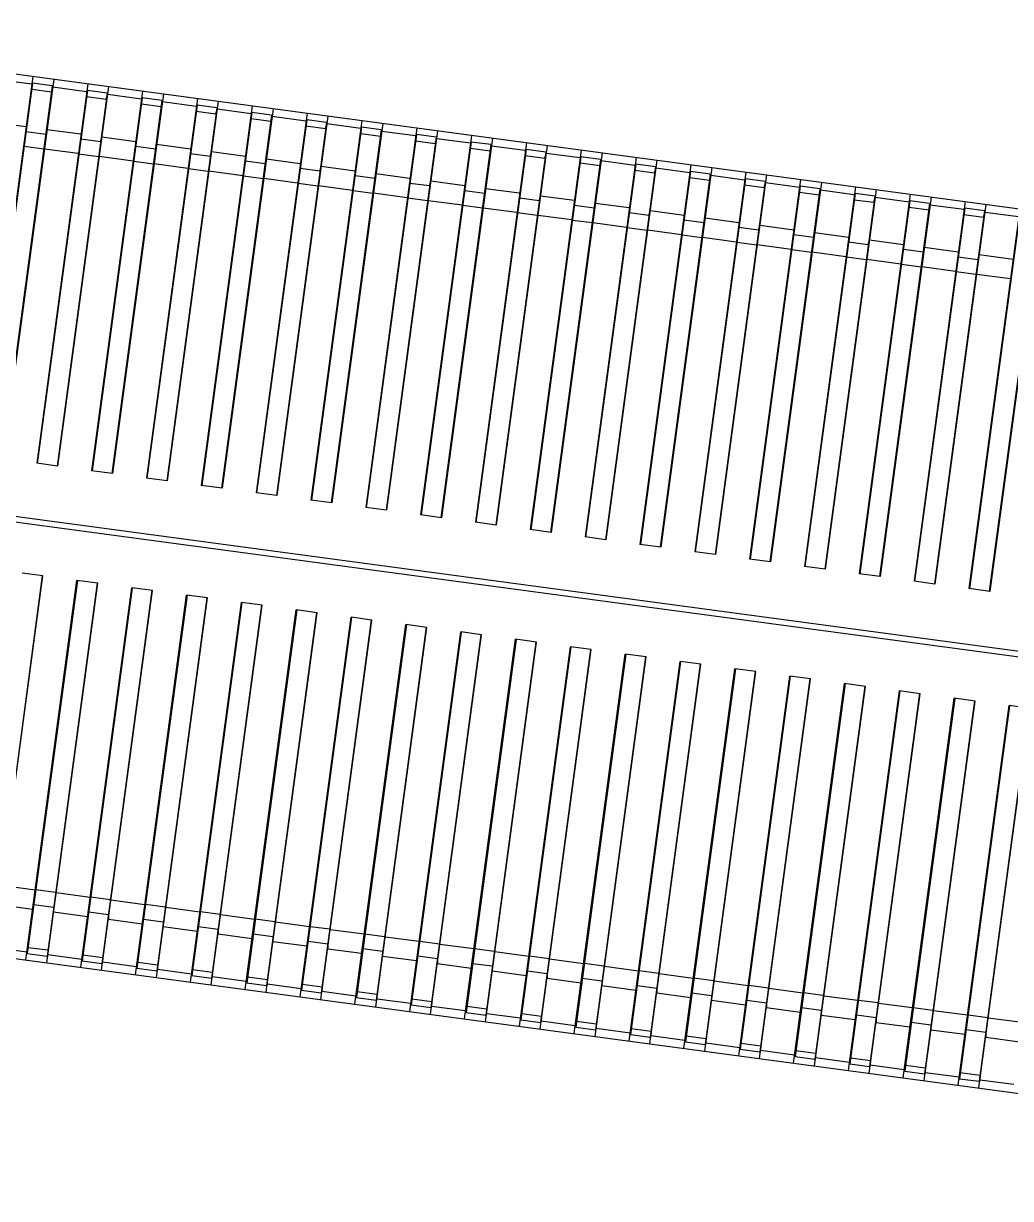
# Model space of a CAD drawing. Header units: millimetres. Extents: x 10368 to 13229, y -13270 to -11269.
# Drawn here: x 11515.5 to 11604.7, y -12856.8 to -12750.6 of the extents above; entities that cross this region are included whole.
import ezdxf

# ---------------------------------------------------------------- set-up
doc = ezdxf.new("R2010")
doc.units = ezdxf.units.MM

# ---------------------------------------------------------------- blocks, each defined once
blk = doc.blocks.new('u58')
at = {"color": 7, "linetype": 'Continuous'}
for p, q in [((-365.945, 555.65), (-600.742, 587.189)), ((-526.409, 577.204), (-531.015, 542.912)), ((-530.963, 542.905), (-526.437, 576.602)), ((-529.573, 576.901), (-526.505, 576.489)), ((-524.521, 576.95), (-529.127, 542.658)), ((-526.511, 576.052), (-526.505, 576.489)), ((-524.653, 576.363), (-526.437, 576.602)), ((-521.454, 576.538), (-526.06, 542.246)), ((-529.179, 542.665), (-524.653, 576.363)), ((-524.727, 575.812), (-526.511, 576.052)), ((-526.008, 542.239), (-521.482, 575.937)), ((-524.617, 576.235), (-524.727, 575.812)), ((-524.617, 576.235), (-521.55, 575.823)), ((-524.224, 542), (-519.698, 575.697)), ((-519.566, 576.285), (-524.172, 541.993)), ((-521.555, 575.386), (-521.55, 575.823)), ((-519.698, 575.697), (-521.482, 575.937)), ((-516.498, 575.873), (-521.104, 541.581)), ((-519.662, 575.569), (-519.771, 575.147)), ((-519.662, 575.569), (-516.594, 575.157)), ((-514.61, 575.619), (-519.216, 541.327)), ((-519.771, 575.147), (-521.555, 575.386)), ((-521.052, 541.574), (-516.526, 575.271)), ((-519.268, 541.334), (-514.742, 575.032)), ((-516.6, 574.721), (-516.594, 575.157)), ((-514.816, 574.481), (-516.6, 574.721)), ((-514.742, 575.032), (-516.526, 575.271)), ((-511.543, 575.207), (-516.149, 540.915)), ((-516.097, 540.908), (-511.571, 574.605)), ((-514.706, 574.904), (-514.816, 574.481)), ((-514.706, 574.904), (-511.639, 574.492)), ((-514.313, 540.668), (-509.787, 574.366)), ((-509.655, 574.954), (-514.261, 540.662)), ((-511.644, 574.055), (-511.639, 574.492)), ((-509.787, 574.366), (-511.571, 574.605)), ((-506.587, 574.541), (-511.193, 540.249)), ((-509.86, 573.816), (-511.644, 574.055)), ((-511.141, 540.242), (-506.615, 573.94)), ((-509.751, 574.238), (-509.86, 573.816)), ((-509.751, 574.238), (-506.683, 573.826)), ((-509.357, 540.003), (-504.831, 573.7)), ((-504.699, 574.288), (-509.305, 539.996)), ((-506.689, 573.39), (-506.683, 573.826)), ((-504.905, 573.15), (-506.689, 573.39)), ((-504.831, 573.7), (-506.615, 573.94)), ((-501.632, 573.876), (-506.238, 539.584)), ((-506.186, 539.577), (-501.66, 573.274)), ((-504.795, 573.572), (-504.905, 573.15)), ((-504.795, 573.572), (-501.728, 573.16)), ((-499.744, 573.622), (-504.35, 539.33)), ((-499.876, 573.035), (-501.66, 573.274)), ((-530.09, 573.051), (-527.022, 572.639)), ((-527.028, 572.202), (-527.022, 572.639)), ((-525.134, 572.385), (-525.244, 571.962)), ((-525.134, 572.385), (-522.067, 571.973)), ((-504.402, 539.337), (-499.876, 573.035)), ((-501.733, 572.724), (-501.728, 573.16)), ((-499.949, 572.484), (-501.733, 572.724)), ((-496.676, 573.21), (-501.282, 538.918)), ((-501.23, 538.911), (-496.704, 572.609)), ((-499.84, 572.907), (-499.949, 572.484)), ((-499.84, 572.907), (-496.772, 572.495)), ((-499.446, 538.672), (-494.92, 572.369)), ((-494.788, 572.957), (-499.394, 538.665)), ((-496.778, 572.058), (-496.772, 572.495)), ((-494.92, 572.369), (-496.704, 572.609)), ((-491.721, 572.545), (-496.327, 538.253)), ((-494.884, 572.241), (-494.994, 571.819)), ((-494.884, 572.241), (-491.817, 571.829)), ((-489.833, 572.291), (-494.439, 537.999)), ((-530.325, 571.302), (-527.257, 570.889)), ((-527.028, 572.202), (-525.244, 571.962)), ((-522.073, 571.536), (-522.067, 571.973)), ((-522.073, 571.536), (-520.289, 571.297)), ((-520.179, 571.719), (-520.289, 571.297)), ((-520.179, 571.719), (-517.111, 571.307)), ((-517.117, 570.871), (-517.111, 571.307)), ((-494.994, 571.819), (-496.778, 572.058)), ((-496.275, 538.246), (-491.749, 571.943)), ((-494.491, 538.006), (-489.965, 571.703)), ((-491.822, 571.393), (-491.817, 571.829)), ((-490.039, 571.153), (-491.822, 571.393)), ((-489.965, 571.703), (-491.749, 571.943)), ((-486.765, 571.879), (-491.371, 537.587)), ((-491.319, 537.58), (-486.793, 571.277)), ((-489.929, 571.576), (-490.039, 571.153)), ((-489.929, 571.576), (-486.861, 571.163)), ((-484.877, 571.625), (-489.483, 537.333)), ((-486.867, 570.727), (-486.861, 571.163)), ((-485.009, 571.038), (-486.793, 571.277)), ((-481.81, 571.213), (-486.416, 536.921)), ((-527.209, 570.857), (-527.257, 570.889)), ((-527.209, 570.857), (-525.425, 570.617)), ((-525.369, 570.636), (-525.425, 570.617)), ((-525.369, 570.636), (-522.302, 570.224)), ((-522.253, 570.191), (-522.302, 570.224)), ((-522.253, 570.191), (-520.469, 569.951)), ((-517.117, 570.871), (-515.333, 570.631)), ((-515.223, 571.054), (-515.333, 570.631)), ((-515.223, 571.054), (-512.156, 570.642)), ((-512.162, 570.205), (-512.156, 570.642)), ((-512.162, 570.205), (-510.378, 569.965)), ((-510.268, 570.388), (-510.378, 569.965)), ((-510.268, 570.388), (-507.2, 569.976)), ((-489.535, 537.34), (-485.009, 571.038)), ((-485.083, 570.487), (-486.867, 570.727)), ((-486.364, 536.914), (-481.838, 570.612)), ((-484.973, 570.91), (-485.083, 570.487)), ((-484.973, 570.91), (-481.906, 570.498)), ((-484.58, 536.675), (-480.054, 570.372)), ((-479.922, 570.96), (-484.528, 536.668)), ((-481.911, 570.061), (-481.906, 570.498)), ((-480.054, 570.372), (-481.838, 570.612)), ((-476.854, 570.548), (-481.46, 536.256)), ((-480.018, 570.244), (-480.128, 569.822)), ((-480.018, 570.244), (-476.95, 569.832)), ((-474.966, 570.294), (-479.573, 536.002)), ((-520.414, 569.97), (-520.469, 569.951)), ((-520.414, 569.97), (-517.346, 569.558)), ((-517.298, 569.525), (-517.346, 569.558)), ((-517.298, 569.525), (-515.514, 569.286)), ((-515.458, 569.305), (-515.514, 569.286)), ((-515.458, 569.305), (-512.391, 568.893)), ((-507.206, 569.539), (-507.2, 569.976)), ((-507.206, 569.539), (-505.422, 569.3)), ((-505.312, 569.722), (-505.422, 569.3)), ((-505.312, 569.722), (-502.245, 569.31)), ((-502.251, 568.874), (-502.245, 569.31)), ((-500.357, 569.057), (-500.467, 568.634)), ((-500.357, 569.057), (-497.289, 568.645)), ((-480.128, 569.822), (-481.911, 570.061)), ((-481.408, 536.249), (-476.882, 569.946)), ((-479.624, 536.009), (-475.098, 569.706)), ((-476.956, 569.396), (-476.95, 569.832)), ((-475.172, 569.156), (-476.956, 569.396)), ((-475.098, 569.706), (-476.882, 569.946)), ((-471.899, 569.882), (-476.505, 535.59)), ((-476.453, 535.583), (-471.927, 569.28)), ((-475.062, 569.579), (-475.172, 569.156)), ((-475.062, 569.579), (-471.995, 569.167)), ((-474.669, 535.343), (-470.143, 569.041)), ((-470.011, 569.628), (-474.617, 535.336)), ((-472.001, 568.73), (-471.995, 569.167)), ((-470.143, 569.041), (-471.927, 569.28)), ((-466.943, 569.216), (-471.549, 534.924)), ((-512.342, 568.86), (-512.391, 568.893)), ((-512.342, 568.86), (-510.558, 568.62)), ((-510.503, 568.639), (-510.558, 568.62)), ((-510.503, 568.639), (-507.435, 568.227)), ((-507.387, 568.194), (-507.435, 568.227)), ((-507.387, 568.194), (-505.603, 567.954)), ((-505.547, 567.973), (-505.603, 567.954)), ((-505.547, 567.973), (-502.48, 567.561)), ((-502.251, 568.874), (-500.467, 568.634)), ((-497.295, 568.208), (-497.289, 568.645)), ((-497.295, 568.208), (-495.511, 567.968)), ((-495.401, 568.391), (-495.511, 567.968)), ((-495.401, 568.391), (-492.334, 567.979)), ((-492.34, 567.542), (-492.334, 567.979)), ((-470.217, 568.49), (-472.001, 568.73)), ((-471.497, 534.917), (-466.971, 568.615)), ((-470.107, 568.913), (-470.217, 568.49)), ((-470.107, 568.913), (-467.039, 568.501)), ((-469.713, 534.678), (-465.187, 568.375)), ((-465.055, 568.963), (-469.662, 534.671)), ((-467.045, 568.064), (-467.039, 568.501)), ((-465.261, 567.825), (-467.045, 568.064)), ((-465.187, 568.375), (-466.971, 568.615)), ((-461.988, 568.551), (-466.594, 534.259)), ((-465.151, 568.247), (-465.261, 567.825)), ((-465.151, 568.247), (-462.084, 567.835)), ((-460.1, 568.297), (-464.706, 534.005)), ((-502.431, 567.528), (-502.48, 567.561)), ((-502.431, 567.528), (-500.647, 567.289)), ((-500.592, 567.308), (-500.647, 567.289)), ((-500.592, 567.308), (-497.524, 566.896)), ((-492.34, 567.542), (-490.556, 567.303)), ((-490.446, 567.725), (-490.556, 567.303)), ((-490.446, 567.725), (-487.378, 567.313)), ((-487.384, 566.877), (-487.378, 567.313)), ((-485.49, 567.06), (-485.6, 566.637)), ((-485.49, 567.06), (-482.423, 566.648)), ((-466.542, 534.252), (-462.016, 567.949)), ((-464.758, 534.012), (-460.232, 567.709)), ((-462.09, 567.399), (-462.084, 567.835)), ((-460.306, 567.159), (-462.09, 567.399)), ((-460.232, 567.709), (-462.016, 567.949)), ((-457.032, 567.885), (-461.638, 533.593)), ((-461.586, 533.586), (-457.06, 567.283)), ((-460.196, 567.582), (-460.306, 567.159)), ((-460.196, 567.582), (-457.128, 567.17)), ((-459.803, 533.346), (-455.276, 567.044)), ((-455.144, 567.631), (-459.751, 533.339)), ((-457.134, 566.733), (-457.128, 567.17)), ((-455.276, 567.044), (-457.06, 567.283)), ((-452.077, 567.219), (-456.683, 532.927)), ((-455.24, 566.916), (-455.35, 566.493)), ((-455.24, 566.916), (-452.173, 566.504)), ((-450.189, 566.966), (-454.795, 532.674)), ((-497.476, 566.863), (-497.524, 566.896)), ((-497.476, 566.863), (-495.692, 566.623)), ((-495.636, 566.642), (-495.692, 566.623)), ((-495.636, 566.642), (-492.569, 566.23)), ((-492.52, 566.197), (-492.569, 566.23)), ((-492.52, 566.197), (-490.736, 565.957)), ((-490.681, 565.976), (-490.736, 565.957)), ((-490.681, 565.976), (-487.613, 565.564)), ((-487.384, 566.877), (-485.6, 566.637)), ((-482.429, 566.211), (-482.423, 566.648)), ((-482.429, 566.211), (-480.645, 565.972)), ((-480.535, 566.394), (-480.645, 565.972)), ((-480.535, 566.394), (-477.467, 565.982)), ((-477.473, 565.546), (-477.467, 565.982)), ((-455.35, 566.493), (-457.134, 566.733)), ((-456.631, 532.92), (-452.105, 566.618)), ((-454.847, 532.681), (-450.321, 566.378)), ((-452.179, 566.067), (-452.173, 566.504)), ((-450.395, 565.828), (-452.179, 566.067)), ((-450.321, 566.378), (-452.105, 566.618)), ((-447.121, 566.554), (-451.727, 532.262)), ((-451.675, 532.255), (-447.149, 565.952)), ((-450.285, 566.25), (-450.395, 565.828)), ((-450.285, 566.25), (-447.217, 565.838)), ((-445.233, 566.3), (-449.84, 532.008)), ((-447.223, 565.402), (-447.217, 565.838)), ((-445.365, 565.712), (-447.149, 565.952)), ((-442.166, 565.888), (-446.772, 531.596)), ((-487.565, 565.531), (-487.613, 565.564)), ((-487.565, 565.531), (-485.781, 565.292)), ((-485.725, 565.311), (-485.781, 565.292)), ((-485.725, 565.311), (-482.658, 564.899)), ((-482.609, 564.866), (-482.658, 564.899)), ((-482.609, 564.866), (-480.825, 564.626)), ((-477.473, 565.546), (-475.689, 565.306)), ((-475.579, 565.728), (-475.689, 565.306)), ((-475.579, 565.728), (-472.512, 565.316)), ((-472.518, 564.88), (-472.512, 565.316)), ((-472.518, 564.88), (-470.734, 564.64)), ((-470.624, 565.063), (-470.734, 564.64)), ((-470.624, 565.063), (-467.557, 564.651)), ((-449.892, 532.015), (-445.365, 565.712)), ((-445.439, 565.162), (-447.223, 565.402)), ((-446.72, 531.589), (-442.194, 565.286)), ((-445.329, 565.585), (-445.439, 565.162)), ((-445.329, 565.585), (-442.262, 565.173)), ((-444.936, 531.349), (-440.41, 565.047)), ((-440.278, 565.635), (-444.884, 531.342)), ((-442.268, 564.736), (-442.262, 565.173)), ((-440.41, 565.047), (-442.194, 565.286)), ((-437.21, 565.222), (-441.816, 530.93)), ((-440.374, 564.919), (-440.484, 564.497)), ((-440.374, 564.919), (-437.306, 564.507)), ((-480.77, 564.645), (-480.825, 564.626)), ((-480.77, 564.645), (-477.702, 564.233)), ((-477.654, 564.2), (-477.702, 564.233)), ((-477.654, 564.2), (-475.87, 563.96)), ((-475.814, 563.979), (-475.87, 563.96)), ((-475.814, 563.979), (-472.747, 563.567)), ((-467.562, 564.214), (-467.557, 564.651)), ((-467.562, 564.214), (-465.778, 563.975)), ((-465.668, 564.397), (-465.778, 563.975)), ((-465.668, 564.397), (-462.601, 563.985)), ((-462.607, 563.549), (-462.601, 563.985)), ((-460.713, 563.732), (-460.823, 563.309)), ((-460.713, 563.732), (-457.646, 563.319)), ((-440.484, 564.497), (-442.268, 564.736)), ((-441.765, 530.923), (-437.238, 564.621)), ((-472.698, 563.534), (-472.747, 563.567)), ((-472.698, 563.534), (-470.914, 563.295)), ((-470.859, 563.314), (-470.914, 563.295)), ((-470.859, 563.314), (-467.791, 562.902)), ((-467.743, 562.869), (-467.791, 562.902)), ((-467.743, 562.869), (-465.959, 562.629)), ((-462.607, 563.549), (-460.823, 563.309)), ((-457.651, 562.883), (-457.646, 563.319)), ((-457.651, 562.883), (-455.867, 562.643)), ((-455.757, 563.066), (-455.867, 562.643)), ((-455.757, 563.066), (-452.69, 562.654)), ((-452.696, 562.217), (-452.69, 562.654)), ((-465.903, 562.648), (-465.959, 562.629)), ((-465.903, 562.648), (-462.836, 562.236)), ((-462.787, 562.203), (-462.836, 562.236)), ((-462.787, 562.203), (-461.003, 561.964)), ((-460.948, 561.982), (-461.003, 561.964)), ((-460.948, 561.982), (-457.88, 561.57)), ((-452.696, 562.217), (-450.912, 561.978)), ((-450.802, 562.4), (-450.912, 561.978)), ((-450.802, 562.4), (-447.735, 561.988)), ((-447.74, 561.552), (-447.735, 561.988)), ((-445.846, 561.735), (-445.956, 561.312)), ((-445.846, 561.735), (-442.779, 561.323)), ((-457.832, 561.538), (-457.88, 561.57)), ((-457.832, 561.538), (-456.048, 561.298)), ((-455.992, 561.317), (-456.048, 561.298)), ((-455.992, 561.317), (-452.925, 560.905)), ((-452.876, 560.872), (-452.925, 560.905)), ((-452.876, 560.872), (-451.092, 560.632)), ((-451.037, 560.651), (-451.092, 560.632)), ((-451.037, 560.651), (-447.969, 560.239)), ((-447.74, 561.552), (-445.956, 561.312)), ((-442.785, 560.886), (-442.779, 561.323)), ((-442.785, 560.886), (-441.001, 560.646)), ((-440.891, 561.069), (-441.001, 560.646)), ((-440.891, 561.069), (-437.824, 560.657)), ((-447.921, 560.206), (-447.969, 560.239)), ((-447.921, 560.206), (-446.137, 559.967)), ((-446.081, 559.986), (-446.137, 559.967)), ((-446.081, 559.986), (-443.014, 559.574)), ((-442.965, 559.541), (-443.014, 559.574)), ((-442.965, 559.541), (-441.181, 559.301)), ((-441.126, 559.32), (-441.181, 559.301)), ((-441.126, 559.32), (-438.058, 558.908)), ((-359.728, 515.363), (-617.37, 549.971)), ((-359.773, 514.865), (-617.458, 549.479)), ((-531.015, 542.912), (-529.127, 542.658)), ((-526.06, 542.246), (-524.172, 541.993)), ((-521.104, 541.581), (-519.216, 541.327)), ((-516.149, 540.915), (-514.261, 540.662)), ((-511.193, 540.249), (-509.305, 539.996)), ((-506.238, 539.584), (-504.35, 539.33)), ((-501.282, 538.918), (-499.394, 538.665)), ((-496.327, 538.253), (-494.439, 537.999)), ((-491.371, 537.587), (-489.483, 537.333)), ((-486.416, 536.921), (-484.528, 536.668)), ((-481.46, 536.256), (-479.573, 536.002)), ((-476.505, 535.59), (-474.617, 535.336)), ((-471.549, 534.924), (-469.662, 534.671)), ((-466.594, 534.259), (-464.706, 534.005)), ((-461.638, 533.593), (-459.751, 533.339)), ((-456.683, 532.927), (-454.795, 532.674)), ((-531.997, 498.043), (-527.391, 532.335)), ((-531.866, 498.631), (-527.339, 532.328)), ((-530.109, 497.79), (-525.503, 532.082)), ((-530.082, 498.391), (-525.555, 532.089)), ((-527.391, 532.335), (-525.503, 532.082)), ((-451.727, 532.262), (-449.84, 532.008)), ((-527.042, 497.378), (-522.436, 531.67)), ((-526.91, 497.965), (-522.384, 531.663)), ((-525.154, 497.124), (-520.548, 531.416)), ((-525.126, 497.726), (-520.6, 531.423)), ((-522.436, 531.67), (-520.548, 531.416)), ((-522.086, 496.712), (-517.48, 531.004)), ((-521.955, 497.3), (-517.428, 530.997)), ((-517.48, 531.004), (-515.592, 530.751)), ((-446.772, 531.596), (-444.884, 531.342)), ((-441.816, 530.93), (-439.929, 530.677)), ((-520.198, 496.459), (-515.592, 530.751)), ((-520.171, 497.06), (-515.644, 530.758)), ((-517.131, 496.046), (-512.525, 530.338)), ((-516.999, 496.634), (-512.473, 530.331)), ((-515.243, 495.793), (-510.637, 530.085)), ((-515.215, 496.395), (-510.689, 530.092)), ((-512.525, 530.338), (-510.637, 530.085)), ((-512.176, 495.381), (-507.569, 529.673)), ((-512.044, 495.968), (-507.517, 529.666)), ((-510.287, 495.127), (-505.681, 529.419)), ((-510.26, 495.729), (-505.733, 529.426)), ((-507.569, 529.673), (-505.681, 529.419)), ((-507.22, 494.715), (-502.614, 529.007)), ((-507.088, 495.303), (-502.562, 529)), ((-505.332, 494.462), (-500.726, 528.754)), ((-505.304, 495.063), (-500.778, 528.761)), ((-502.614, 529.007), (-500.726, 528.754)), ((-502.265, 494.05), (-497.658, 528.342)), ((-502.133, 494.637), (-497.606, 528.335)), ((-500.376, 493.796), (-495.77, 528.088)), ((-500.349, 494.398), (-495.822, 528.095)), ((-497.658, 528.342), (-495.77, 528.088)), ((-497.309, 493.384), (-492.703, 527.676)), ((-497.177, 493.972), (-492.651, 527.669)), ((-492.703, 527.676), (-490.815, 527.422)), ((-495.421, 493.13), (-490.815, 527.422)), ((-495.393, 493.732), (-490.867, 527.429)), ((-492.354, 492.718), (-487.747, 527.01)), ((-492.222, 493.306), (-487.695, 527.003)), ((-490.465, 492.465), (-485.859, 526.757)), ((-490.438, 493.066), (-485.911, 526.764)), ((-487.747, 527.01), (-485.859, 526.757)), ((-487.398, 492.053), (-482.792, 526.345)), ((-487.266, 492.64), (-482.74, 526.338)), ((-485.51, 491.799), (-480.904, 526.091)), ((-485.482, 492.401), (-480.956, 526.098)), ((-482.792, 526.345), (-480.904, 526.091)), ((-482.443, 491.387), (-477.836, 525.679)), ((-482.311, 491.975), (-477.784, 525.672)), ((-477.836, 525.679), (-475.948, 525.425)), ((-480.555, 491.133), (-475.948, 525.425)), ((-480.527, 491.735), (-476, 525.432)), ((-477.487, 490.721), (-472.881, 525.013)), ((-477.355, 491.309), (-472.829, 525.006)), ((-475.599, 490.468), (-470.993, 524.76)), ((-475.571, 491.069), (-471.045, 524.767)), ((-472.881, 525.013), (-470.993, 524.76)), ((-472.532, 490.056), (-467.925, 524.348)), ((-472.4, 490.643), (-467.873, 524.341)), ((-470.644, 489.802), (-466.037, 524.094)), ((-470.616, 490.404), (-466.089, 524.101)), ((-467.925, 524.348), (-466.037, 524.094)), ((-467.576, 489.39), (-462.97, 523.682)), ((-467.444, 489.978), (-462.918, 523.675)), ((-465.688, 489.136), (-461.082, 523.428)), ((-465.66, 489.738), (-461.134, 523.435)), ((-462.97, 523.682), (-461.082, 523.428)), ((-462.621, 488.724), (-458.014, 523.016)), ((-462.489, 489.312), (-457.962, 523.009)), ((-460.733, 488.471), (-456.126, 522.763)), ((-460.705, 489.072), (-456.178, 522.77)), ((-458.014, 523.016), (-456.126, 522.763)), ((-457.665, 488.059), (-453.059, 522.351)), ((-457.533, 488.646), (-453.007, 522.344)), ((-453.059, 522.351), (-451.171, 522.097)), ((-455.777, 487.805), (-451.171, 522.097)), ((-455.749, 488.407), (-451.223, 522.104)), ((-452.71, 487.393), (-448.103, 521.685)), ((-452.578, 487.981), (-448.051, 521.678)), ((-450.822, 487.139), (-446.215, 521.432)), ((-450.794, 487.741), (-446.267, 521.438)), ((-448.103, 521.685), (-446.215, 521.432)), ((-447.754, 486.727), (-443.148, 521.019)), ((-447.622, 487.315), (-443.096, 521.012)), ((-445.866, 486.474), (-441.26, 520.766)), ((-445.838, 487.075), (-441.312, 520.773)), ((-443.148, 521.019), (-441.26, 520.766)), ((-442.799, 486.062), (-438.192, 520.354)), ((-442.667, 486.649), (-438.14, 520.347)), ((-440.911, 485.808), (-436.304, 520.1)), ((-440.883, 486.41), (-436.356, 520.107)), ((-405.325, 481.028), (-582.45, 504.82)), ((-529.261, 504.104), (-526.194, 503.692)), ((-526.138, 503.711), (-526.194, 503.692)), ((-526.138, 503.711), (-524.354, 503.472)), ((-524.306, 503.439), (-524.354, 503.472)), ((-524.306, 503.439), (-521.238, 503.027)), ((-529.496, 502.355), (-526.429, 501.943)), ((-526.319, 502.366), (-526.429, 501.943)), ((-526.319, 502.366), (-524.535, 502.126)), ((-521.183, 503.046), (-521.238, 503.027)), ((-521.183, 503.046), (-519.399, 502.806)), ((-519.35, 502.773), (-519.399, 502.806)), ((-519.35, 502.773), (-516.283, 502.361)), ((-516.227, 502.38), (-516.283, 502.361)), ((-516.227, 502.38), (-514.443, 502.14)), ((-514.395, 502.107), (-514.443, 502.14)), ((-524.541, 501.69), (-524.535, 502.126)), ((-524.541, 501.69), (-521.473, 501.278)), ((-521.363, 501.7), (-521.473, 501.278)), ((-521.363, 501.7), (-519.58, 501.461)), ((-519.585, 501.024), (-519.58, 501.461)), ((-514.395, 502.107), (-511.327, 501.695)), ((-511.272, 501.714), (-511.327, 501.695)), ((-511.272, 501.714), (-509.488, 501.475)), ((-509.439, 501.442), (-509.488, 501.475)), ((-509.439, 501.442), (-506.372, 501.03)), ((-519.585, 501.024), (-516.518, 500.612)), ((-516.408, 501.035), (-516.518, 500.612)), ((-516.408, 501.035), (-514.624, 500.795)), ((-514.63, 500.358), (-514.624, 500.795)), ((-514.63, 500.358), (-511.562, 499.946)), ((-511.453, 500.369), (-511.562, 499.946)), ((-511.453, 500.369), (-509.669, 500.129)), ((-509.674, 499.693), (-509.669, 500.129)), ((-506.316, 501.049), (-506.372, 501.03)), ((-506.316, 501.049), (-504.532, 500.809)), ((-504.484, 500.776), (-504.532, 500.809)), ((-504.484, 500.776), (-501.416, 500.364)), ((-501.361, 500.383), (-501.416, 500.364)), ((-501.361, 500.383), (-499.577, 500.143)), ((-499.528, 500.111), (-499.577, 500.143)), ((-499.528, 500.111), (-496.461, 499.698)), ((-509.674, 499.693), (-506.607, 499.281)), ((-506.497, 499.703), (-506.607, 499.281)), ((-506.497, 499.703), (-504.713, 499.464)), ((-504.719, 499.027), (-504.713, 499.464)), ((-504.719, 499.027), (-501.651, 498.615)), ((-501.542, 499.038), (-501.651, 498.615)), ((-501.542, 499.038), (-499.758, 498.798)), ((-496.405, 499.717), (-496.461, 499.698)), ((-496.405, 499.717), (-494.621, 499.478)), ((-494.573, 499.445), (-494.621, 499.478)), ((-494.573, 499.445), (-491.505, 499.033)), ((-491.45, 499.052), (-491.505, 499.033)), ((-491.45, 499.052), (-489.666, 498.812)), ((-530.013, 498.505), (-526.946, 498.093)), ((-526.836, 498.516), (-526.946, 498.093)), ((-526.91, 497.965), (-525.126, 497.726)), ((-525.052, 498.276), (-526.836, 498.516)), ((-525.058, 497.84), (-525.052, 498.276)), ((-499.763, 498.361), (-499.758, 498.798)), ((-499.763, 498.361), (-496.696, 497.949)), ((-496.586, 498.372), (-496.696, 497.949)), ((-496.586, 498.372), (-494.802, 498.132)), ((-494.808, 497.696), (-494.802, 498.132)), ((-489.617, 498.779), (-489.666, 498.812)), ((-489.617, 498.779), (-486.55, 498.367)), ((-486.494, 498.386), (-486.55, 498.367)), ((-486.494, 498.386), (-484.71, 498.146)), ((-484.662, 498.114), (-484.71, 498.146)), ((-484.662, 498.114), (-481.594, 497.702)), ((-525.058, 497.84), (-521.99, 497.428)), ((-521.881, 497.85), (-521.99, 497.428)), ((-521.955, 497.3), (-520.171, 497.06)), ((-520.097, 497.61), (-521.881, 497.85)), ((-520.102, 497.174), (-520.097, 497.61)), ((-520.102, 497.174), (-517.035, 496.762)), ((-516.925, 497.184), (-517.035, 496.762)), ((-515.141, 496.945), (-516.925, 497.184)), ((-515.147, 496.508), (-515.141, 496.945)), ((-494.808, 497.696), (-491.74, 497.284)), ((-491.631, 497.706), (-491.74, 497.284)), ((-491.631, 497.706), (-489.847, 497.467)), ((-489.852, 497.03), (-489.847, 497.467)), ((-489.852, 497.03), (-486.785, 496.618)), ((-486.675, 497.041), (-486.785, 496.618)), ((-486.675, 497.041), (-484.891, 496.801)), ((-481.539, 497.72), (-481.594, 497.702)), ((-481.539, 497.72), (-479.755, 497.481)), ((-479.706, 497.448), (-479.755, 497.481)), ((-479.706, 497.448), (-476.639, 497.036)), ((-476.583, 497.055), (-476.639, 497.036)), ((-476.583, 497.055), (-474.799, 496.815)), ((-516.999, 496.634), (-515.215, 496.395)), ((-515.147, 496.508), (-512.079, 496.096)), ((-511.97, 496.519), (-512.079, 496.096)), ((-512.044, 495.968), (-510.26, 495.729)), ((-510.186, 496.279), (-511.97, 496.519)), ((-510.191, 495.843), (-510.186, 496.279)), ((-510.191, 495.843), (-507.124, 495.431)), ((-507.014, 495.853), (-507.124, 495.431)), ((-505.23, 495.614), (-507.014, 495.853)), ((-484.897, 496.365), (-484.891, 496.801)), ((-484.897, 496.365), (-481.829, 495.953)), ((-481.72, 496.375), (-481.829, 495.953)), ((-481.72, 496.375), (-479.936, 496.135)), ((-479.941, 495.699), (-479.936, 496.135)), ((-474.751, 496.782), (-474.799, 496.815)), ((-474.751, 496.782), (-471.683, 496.37)), ((-471.628, 496.389), (-471.683, 496.37)), ((-471.628, 496.389), (-469.844, 496.15)), ((-469.795, 496.117), (-469.844, 496.15)), ((-469.795, 496.117), (-466.728, 495.705)), ((-507.088, 495.303), (-505.304, 495.063)), ((-505.236, 495.177), (-505.23, 495.614)), ((-505.236, 495.177), (-502.168, 494.765)), ((-502.059, 495.188), (-502.168, 494.765)), ((-500.275, 494.948), (-502.059, 495.188)), ((-500.28, 494.511), (-500.275, 494.948)), ((-479.941, 495.699), (-476.874, 495.287)), ((-476.764, 495.709), (-476.874, 495.287)), ((-476.764, 495.709), (-474.98, 495.47)), ((-474.986, 495.033), (-474.98, 495.47)), ((-474.986, 495.033), (-471.918, 494.621)), ((-471.809, 495.044), (-471.918, 494.621)), ((-471.809, 495.044), (-470.025, 494.804)), ((-470.03, 494.368), (-470.025, 494.804)), ((-466.672, 495.724), (-466.728, 495.705)), ((-466.672, 495.724), (-464.888, 495.484)), ((-464.84, 495.451), (-464.888, 495.484)), ((-464.84, 495.451), (-461.772, 495.039)), ((-461.717, 495.058), (-461.772, 495.039)), ((-461.717, 495.058), (-459.933, 494.818)), ((-459.884, 494.785), (-459.933, 494.818)), ((-459.884, 494.785), (-456.817, 494.373)), ((-502.133, 494.637), (-500.349, 494.398)), ((-500.28, 494.511), (-497.213, 494.099)), ((-497.103, 494.522), (-497.213, 494.099)), ((-497.177, 493.972), (-495.393, 493.732)), ((-495.319, 494.282), (-497.103, 494.522)), ((-495.325, 493.846), (-495.319, 494.282)), ((-495.325, 493.846), (-492.257, 493.434)), ((-492.148, 493.856), (-492.257, 493.434)), ((-490.364, 493.617), (-492.148, 493.856)), ((-470.03, 494.368), (-466.963, 493.956)), ((-466.853, 494.378), (-466.963, 493.956)), ((-466.853, 494.378), (-465.069, 494.139)), ((-465.075, 493.702), (-465.069, 494.139)), ((-465.075, 493.702), (-462.007, 493.29)), ((-461.898, 493.712), (-462.007, 493.29)), ((-461.898, 493.712), (-460.114, 493.473)), ((-456.761, 494.392), (-456.817, 494.373)), ((-456.761, 494.392), (-454.977, 494.153)), ((-454.929, 494.12), (-454.977, 494.153)), ((-454.929, 494.12), (-451.861, 493.708)), ((-451.806, 493.727), (-451.861, 493.708)), ((-451.806, 493.727), (-450.022, 493.487)), ((-492.222, 493.306), (-490.438, 493.066)), ((-490.369, 493.18), (-490.364, 493.617)), ((-490.369, 493.18), (-487.302, 492.768)), ((-487.192, 493.191), (-487.302, 492.768)), ((-487.266, 492.64), (-485.482, 492.401)), ((-485.408, 492.951), (-487.192, 493.191)), ((-485.414, 492.514), (-485.408, 492.951)), ((-460.119, 493.036), (-460.114, 493.473)), ((-460.119, 493.036), (-457.052, 492.624)), ((-456.942, 493.047), (-457.052, 492.624)), ((-456.942, 493.047), (-455.158, 492.807)), ((-455.164, 492.371), (-455.158, 492.807)), ((-449.973, 493.454), (-450.022, 493.487)), ((-449.973, 493.454), (-446.906, 493.042)), ((-446.85, 493.061), (-446.906, 493.042)), ((-446.85, 493.061), (-445.066, 492.821)), ((-445.018, 492.788), (-445.066, 492.821)), ((-445.018, 492.788), (-441.95, 492.376)), ((-485.414, 492.514), (-482.346, 492.102)), ((-482.237, 492.525), (-482.346, 492.102)), ((-482.311, 491.975), (-480.527, 491.735)), ((-480.453, 492.285), (-482.237, 492.525)), ((-480.458, 491.849), (-480.453, 492.285)), ((-480.458, 491.849), (-477.391, 491.437)), ((-477.281, 491.859), (-477.391, 491.437)), ((-475.497, 491.62), (-477.281, 491.859)), ((-475.503, 491.183), (-475.497, 491.62)), ((-455.164, 492.371), (-452.096, 491.959)), ((-451.987, 492.381), (-452.096, 491.959)), ((-451.987, 492.381), (-450.203, 492.142)), ((-450.208, 491.705), (-450.203, 492.142)), ((-450.208, 491.705), (-447.141, 491.293)), ((-447.031, 491.716), (-447.141, 491.293)), ((-447.031, 491.716), (-445.247, 491.476)), ((-441.895, 492.395), (-441.95, 492.376)), ((-441.895, 492.395), (-440.111, 492.156)), ((-440.062, 492.123), (-440.111, 492.156)), ((-477.355, 491.309), (-475.571, 491.069)), ((-475.503, 491.183), (-472.435, 490.771)), ((-472.326, 491.194), (-472.435, 490.771)), ((-472.4, 490.643), (-470.616, 490.404)), ((-470.542, 490.954), (-472.326, 491.194)), ((-470.547, 490.517), (-470.542, 490.954)), ((-470.547, 490.517), (-467.48, 490.105)), ((-467.37, 490.528), (-467.48, 490.105)), ((-465.586, 490.288), (-467.37, 490.528)), ((-445.253, 491.039), (-445.247, 491.476)), ((-445.253, 491.039), (-442.185, 490.627)), ((-442.076, 491.05), (-442.185, 490.627)), ((-442.076, 491.05), (-440.292, 490.81)), ((-440.297, 490.374), (-440.292, 490.81)), ((-467.444, 489.978), (-465.66, 489.738)), ((-465.592, 489.852), (-465.586, 490.288)), ((-465.592, 489.852), (-462.524, 489.44)), ((-462.415, 489.862), (-462.524, 489.44)), ((-460.631, 489.623), (-462.415, 489.862)), ((-460.636, 489.186), (-460.631, 489.623)), ((-440.297, 490.374), (-437.23, 489.962)), ((-462.489, 489.312), (-460.705, 489.072)), ((-460.636, 489.186), (-457.569, 488.774)), ((-457.459, 489.197), (-457.569, 488.774)), ((-457.533, 488.646), (-455.749, 488.407)), ((-455.675, 488.957), (-457.459, 489.197)), ((-455.681, 488.521), (-455.675, 488.957)), ((-455.681, 488.521), (-452.613, 488.109)), ((-452.504, 488.531), (-452.613, 488.109)), ((-450.72, 488.291), (-452.504, 488.531)), ((-452.578, 487.981), (-450.794, 487.741)), ((-450.725, 487.855), (-450.72, 488.291)), ((-450.725, 487.855), (-447.658, 487.443)), ((-447.548, 487.865), (-447.658, 487.443)), ((-447.622, 487.315), (-445.838, 487.075)), ((-445.764, 487.626), (-447.548, 487.865)), ((-445.77, 487.189), (-445.764, 487.626)), ((-445.77, 487.189), (-442.702, 486.777)), ((-442.593, 487.2), (-442.702, 486.777)), ((-442.667, 486.649), (-440.883, 486.41)), ((-440.809, 486.96), (-442.593, 487.2)), ((-440.814, 486.524), (-440.809, 486.96)), ((-440.814, 486.524), (-437.747, 486.112))]:
    blk.add_line(p, q, dxfattribs=at)

msp = doc.modelspace()

# ---------------------------------------------------------------- block references
at = {"rotation": 180}
msp.add_blockref('u58', (11075.41, -12269.61), dxfattribs=at)

doc.saveas('drawing.dxf')
